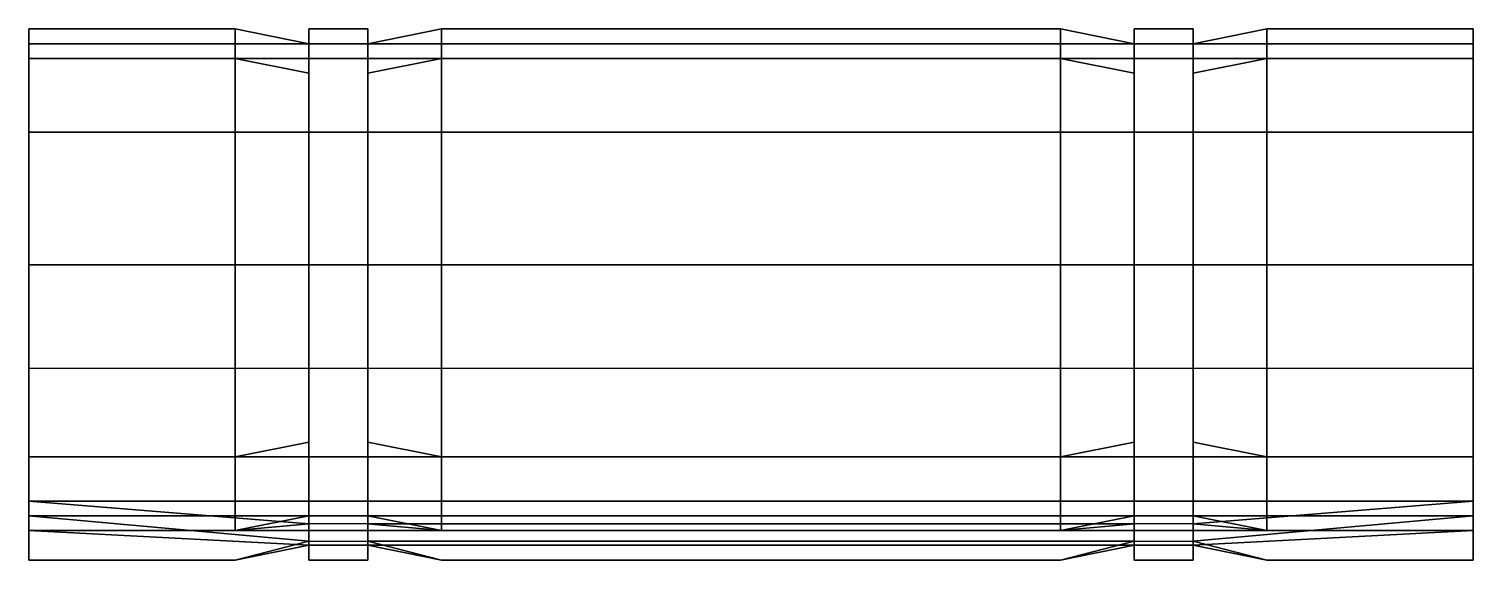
# Model space of a CAD drawing. Extents: x -0.49 to 0.49, y -0.75 to -0.39.
import ezdxf

# ---------------------------------------------------------------- set-up
doc = ezdxf.new("R2010")
doc.units = 0
doc.layers.add('ADDONS', color=3, linetype='CONTINUOUS')

msp = doc.modelspace()

# ---------------------------------------------------------------- linework, layer by layer
at = {"layer": 'ADDONS', "extrusion": (0, -1, 0)}
for p, q in [((-0.49, -0.72545, 1.25545), (-0.49, -0.71, 1.24)), ((-0.3, -0.72545, 1.25545), (-0.3, -0.71, 1.24)), ((-0.26, -0.72545, 1.25545), (-0.26, -0.71, 1.24)), ((0.26, -0.72545, 1.25545), (0.26, -0.71, 1.24)), ((0.3, -0.72545, 1.25545), (0.3, -0.71, 1.24)), ((0.49, -0.72545, 1.25545), (0.49, -0.71, 1.24)), ((-0.49, -0.73, 1.15), (-0.49, -0.74, 1.16)), ((-0.3, -0.73, 1.15), (-0.3, -0.74, 1.16)), ((-0.26, -0.73, 1.15), (-0.26, -0.74, 1.16)), ((0.26, -0.73, 1.15), (0.26, -0.74, 1.16)), ((0.3, -0.73, 1.15), (0.3, -0.74, 1.16)), ((0.49, -0.73, 1.15), (0.49, -0.74, 1.16))]:
    msp.add_line(p, q, dxfattribs=at)
at = {"layer": 'ADDONS'}
for points in [[(-0.49, -0.39, 1.26), (-0.49, -0.41, 1.28), (-0.35, -0.41, 1.28), (-0.35, -0.39, 1.26)], [(-0.49, -0.39, 1.23), (-0.49, -0.39, 1.26), (-0.35, -0.39, 1.26), (-0.35, -0.39, 1.23)], [(-0.49, -0.41, 1.22), (-0.49, -0.72, 1.22), (-0.49, -0.68, 1.24), (-0.49, -0.39, 1.23)], [(-0.49, -0.39, 1.23), (-0.49, -0.68, 1.24), (-0.49, -0.68, 1.24), (-0.49, -0.39, 1.26)], [(-0.49, -0.68, 1.24), (-0.49, -0.73, 1.29), (-0.49, -0.68, 1.32), (-0.49, -0.39, 1.26)], [(-0.49, -0.55, 1.32), (-0.49, -0.46, 1.31), (-0.49, -0.41, 1.28), (-0.49, -0.39, 1.26)], [(-0.49, -0.68, 1.32), (-0.49, -0.55, 1.32), (-0.49, -0.39, 1.26)], [(-0.49, -0.4, 1.225), (-0.49, -0.39, 1.23), (-0.35, -0.39, 1.23), (-0.3, -0.4, 1.225)], [(-0.35, -0.39, 1.26), (-0.35, -0.41, 1.28), (-0.3, -0.42, 1.27), (-0.3, -0.4, 1.26)], [(-0.35, -0.39, 1.23), (-0.35, -0.39, 1.26), (-0.3, -0.4, 1.26), (-0.3, -0.4, 1.225)], [(-0.3, -0.39, 1.12), (-0.3, -0.39, 1.26), (-0.26, -0.39, 1.26), (-0.26, -0.39, 1.12)], [(-0.3, -0.39, 1.26), (-0.3, -0.41, 1.28), (-0.26, -0.41, 1.28), (-0.26, -0.39, 1.26)], [(-0.3, -0.4, 1.12), (-0.3, -0.4, 1.26), (-0.3, -0.39, 1.26), (-0.3, -0.39, 1.12)], [(-0.3, -0.4, 1.26), (-0.3, -0.42, 1.27), (-0.3, -0.41, 1.28), (-0.3, -0.39, 1.26)], [(-0.26, -0.39, 1.26), (-0.26, -0.4, 1.26), (-0.26, -0.4, 1.12), (-0.26, -0.39, 1.12)], [(-0.26, -0.41, 1.28), (-0.26, -0.42, 1.27), (-0.26, -0.4, 1.26), (-0.26, -0.39, 1.26)], [(-0.26, -0.4, 1.225), (-0.21, -0.39, 1.23), (0.21, -0.39, 1.23), (0.26, -0.4, 1.225)], [(-0.26, -0.4, 1.26), (-0.26, -0.4, 1.26), (-0.21, -0.39, 1.23), (-0.26, -0.4, 1.225)], [(-0.26, -0.4, 1.26), (-0.26, -0.4, 1.26), (-0.21, -0.39, 1.26), (-0.21, -0.39, 1.23)], [(-0.26, -0.4, 1.26), (-0.26, -0.42, 1.27), (-0.21, -0.41, 1.28), (-0.21, -0.39, 1.26)], [(-0.21, -0.39, 1.26), (-0.21, -0.41, 1.28), (0.21, -0.41, 1.28), (0.21, -0.39, 1.26)], [(-0.21, -0.39, 1.23), (-0.21, -0.39, 1.26), (0.21, -0.39, 1.26), (0.21, -0.39, 1.23)], [(0.21, -0.39, 1.23), (0.21, -0.39, 1.26), (0.26, -0.4, 1.26), (0.26, -0.4, 1.225)], [(0.21, -0.39, 1.26), (0.21, -0.41, 1.28), (0.26, -0.42, 1.27), (0.26, -0.4, 1.26)], [(0.26, -0.39, 1.26), (0.26, -0.41, 1.28), (0.3, -0.41, 1.28), (0.3, -0.39, 1.26)], [(0.26, -0.4, 1.26), (0.26, -0.42, 1.27), (0.26, -0.41, 1.28), (0.26, -0.39, 1.26)], [(0.26, -0.39, 1.12), (0.26, -0.39, 1.26), (0.3, -0.39, 1.26), (0.3, -0.39, 1.12)], [(0.26, -0.4, 1.12), (0.26, -0.4, 1.26), (0.26, -0.39, 1.26), (0.26, -0.39, 1.12)], [(0.3, -0.41, 1.28), (0.3, -0.42, 1.27), (0.3, -0.4, 1.26), (0.3, -0.39, 1.26)], [(0.3, -0.39, 1.26), (0.3, -0.4, 1.26), (0.3, -0.4, 1.12), (0.3, -0.39, 1.12)], [(0.3, -0.4, 1.26), (0.3, -0.42, 1.27), (0.35, -0.41, 1.28), (0.35, -0.39, 1.26)], [(0.3, -0.4, 1.26), (0.3, -0.4, 1.26), (0.35, -0.39, 1.26), (0.35, -0.39, 1.23)], [(0.3, -0.4, 1.26), (0.3, -0.4, 1.26), (0.35, -0.39, 1.23), (0.3, -0.4, 1.225)], [(0.3, -0.4, 1.225), (0.35, -0.39, 1.23), (0.49, -0.39, 1.23), (0.49, -0.4, 1.225)], [(0.35, -0.39, 1.23), (0.35, -0.39, 1.26), (0.49, -0.39, 1.26), (0.49, -0.39, 1.23)], [(0.35, -0.39, 1.26), (0.35, -0.41, 1.28), (0.49, -0.41, 1.28), (0.49, -0.39, 1.26)], [(0.49, -0.41, 1.28), (0.49, -0.73, 1.26), (0.49, -0.71, 1.24), (0.49, -0.39, 1.26)], [(0.49, -0.39, 1.26), (0.49, -0.71, 1.24), (0.49, -0.68, 1.24), (0.49, -0.39, 1.26)], [(0.49, -0.39, 1.26), (0.49, -0.68, 1.24), (0.49, -0.72, 1.22), (0.49, -0.39, 1.23)], [(0.49, -0.39, 1.23), (0.49, -0.72, 1.22), (0.49, -0.72, 1.22), (0.49, -0.41, 1.22)], [(-0.49, -0.46, 1.12), (-0.49, -0.62, 1.12), (-0.49, -0.73, 1.15), (-0.49, -0.4, 1.15)], [(-0.49, -0.4, 1.15), (-0.49, -0.73, 1.15), (-0.49, -0.75, 1.17), (-0.49, -0.4, 1.18)], [(-0.49, -0.4, 1.18), (-0.49, -0.75, 1.17), (-0.49, -0.75, 1.19), (-0.49, -0.41, 1.2)], [(-0.49, -0.46, 1.12), (-0.49, -0.4, 1.15), (0.49, -0.4, 1.15), (0.49, -0.46, 1.12)], [(-0.49, -0.4, 1.15), (-0.49, -0.4, 1.18), (0.49, -0.4, 1.18), (0.49, -0.4, 1.15)], [(-0.49, -0.41, 1.22), (-0.49, -0.4, 1.225), (0.49, -0.4, 1.225), (0.49, -0.41, 1.22)], [(-0.49, -0.4, 1.18), (-0.49, -0.41, 1.2), (0.49, -0.41, 1.2), (0.49, -0.4, 1.18)], [(-0.26, -0.4, 1.12), (-0.26, -0.4, 1.26), (-0.3, -0.4, 1.26), (-0.3, -0.4, 1.12)], [(0.3, -0.4, 1.12), (0.3, -0.4, 1.26), (0.26, -0.4, 1.26), (0.26, -0.4, 1.12)], [(0.49, -0.41, 1.2), (0.49, -0.75, 1.19), (0.49, -0.75, 1.17), (0.49, -0.4, 1.18)], [(0.49, -0.4, 1.18), (0.49, -0.75, 1.17), (0.49, -0.73, 1.15), (0.49, -0.4, 1.15)], [(0.49, -0.4, 1.15), (0.49, -0.73, 1.15), (0.49, -0.62, 1.12), (0.49, -0.46, 1.12)], [(-0.49, -0.41, 1.28), (-0.49, -0.46, 1.31), (-0.35, -0.46, 1.31), (-0.35, -0.41, 1.28)], [(-0.49, -0.41, 1.2), (-0.49, -0.75, 1.19), (-0.49, -0.72, 1.22), (-0.49, -0.41, 1.22)], [(-0.49, -0.41, 1.2), (-0.49, -0.41, 1.22), (0.49, -0.41, 1.22), (0.49, -0.41, 1.2)], [(-0.35, -0.41, 1.28), (-0.35, -0.46, 1.31), (-0.3, -0.46, 1.3), (-0.3, -0.42, 1.27)], [(-0.3, -0.41, 1.28), (-0.3, -0.46, 1.31), (-0.26, -0.46, 1.31), (-0.26, -0.41, 1.28)], [(-0.3, -0.42, 1.27), (-0.3, -0.46, 1.3), (-0.3, -0.46, 1.31), (-0.3, -0.41, 1.28)], [(-0.26, -0.46, 1.31), (-0.26, -0.46, 1.3), (-0.26, -0.42, 1.27), (-0.26, -0.41, 1.28)], [(-0.26, -0.42, 1.27), (-0.26, -0.46, 1.3), (-0.21, -0.46, 1.31), (-0.21, -0.41, 1.28)], [(-0.21, -0.41, 1.28), (-0.21, -0.46, 1.31), (0.21, -0.46, 1.31), (0.21, -0.41, 1.28)], [(0.21, -0.41, 1.28), (0.21, -0.46, 1.31), (0.26, -0.46, 1.3), (0.26, -0.42, 1.27)], [(0.26, -0.41, 1.28), (0.26, -0.46, 1.31), (0.3, -0.46, 1.31), (0.3, -0.41, 1.28)], [(0.26, -0.42, 1.27), (0.26, -0.46, 1.3), (0.26, -0.46, 1.31), (0.26, -0.41, 1.28)], [(0.3, -0.46, 1.31), (0.3, -0.46, 1.3), (0.3, -0.42, 1.27), (0.3, -0.41, 1.28)], [(0.3, -0.42, 1.27), (0.3, -0.46, 1.3), (0.35, -0.46, 1.31), (0.35, -0.41, 1.28)], [(0.35, -0.41, 1.28), (0.35, -0.46, 1.31), (0.49, -0.46, 1.31), (0.49, -0.41, 1.28)], [(0.49, -0.46, 1.31), (0.49, -0.73, 1.29), (0.49, -0.73, 1.26), (0.49, -0.41, 1.28)], [(0.49, -0.41, 1.22), (0.49, -0.72, 1.22), (0.49, -0.75, 1.19), (0.49, -0.41, 1.2)], [(-0.49, -0.46, 1.31), (-0.49, -0.55, 1.32), (-0.35, -0.55, 1.32), (-0.35, -0.46, 1.31)], [(-0.35, -0.46, 1.31), (-0.35, -0.55, 1.32), (-0.3, -0.55, 1.31), (-0.3, -0.46, 1.3)], [(-0.3, -0.46, 1.31), (-0.3, -0.55, 1.32), (-0.26, -0.55, 1.32), (-0.26, -0.46, 1.31)], [(-0.3, -0.46, 1.3), (-0.3, -0.55, 1.31), (-0.3, -0.55, 1.32), (-0.3, -0.46, 1.31)], [(-0.26, -0.55, 1.32), (-0.26, -0.55, 1.31), (-0.26, -0.46, 1.3), (-0.26, -0.46, 1.31)], [(-0.26, -0.46, 1.3), (-0.26, -0.55, 1.31), (-0.21, -0.55, 1.32), (-0.21, -0.46, 1.31)], [(-0.21, -0.46, 1.31), (-0.21, -0.55, 1.32), (0.21, -0.55, 1.32), (0.21, -0.46, 1.31)], [(0.21, -0.46, 1.31), (0.21, -0.55, 1.32), (0.26, -0.55, 1.31), (0.26, -0.46, 1.3)], [(0.26, -0.46, 1.3), (0.26, -0.55, 1.31), (0.26, -0.55, 1.32), (0.26, -0.46, 1.31)], [(0.26, -0.46, 1.31), (0.26, -0.55, 1.32), (0.3, -0.55, 1.32), (0.3, -0.46, 1.31)], [(0.3, -0.55, 1.32), (0.3, -0.55, 1.31), (0.3, -0.46, 1.3), (0.3, -0.46, 1.31)], [(0.3, -0.46, 1.3), (0.3, -0.55, 1.31), (0.35, -0.55, 1.32), (0.35, -0.46, 1.31)], [(0.35, -0.46, 1.31), (0.35, -0.55, 1.32), (0.49, -0.55, 1.32), (0.49, -0.46, 1.31)], [(0.49, -0.55, 1.32), (0.49, -0.68, 1.32), (0.49, -0.73, 1.29), (0.49, -0.46, 1.31)], [(-0.49, -0.55, 1.32), (-0.49, -0.68, 1.32), (-0.35, -0.68, 1.32), (-0.35, -0.55, 1.32)], [(-0.35, -0.55, 1.32), (-0.35, -0.68, 1.32), (-0.3, -0.67, 1.31), (-0.3, -0.55, 1.31)], [(-0.3, -0.55, 1.32), (-0.3, -0.68, 1.32), (-0.26, -0.68, 1.32), (-0.26, -0.55, 1.32)], [(-0.3, -0.55, 1.31), (-0.3, -0.67, 1.31), (-0.3, -0.68, 1.32), (-0.3, -0.55, 1.32)], [(-0.26, -0.68, 1.32), (-0.26, -0.67, 1.31), (-0.26, -0.55, 1.31), (-0.26, -0.55, 1.32)], [(-0.26, -0.55, 1.31), (-0.26, -0.67, 1.31), (-0.21, -0.68, 1.32), (-0.21, -0.55, 1.32)], [(-0.21, -0.55, 1.32), (-0.21, -0.68, 1.32), (0.21, -0.68, 1.32), (0.21, -0.55, 1.32)], [(0.21, -0.55, 1.32), (0.21, -0.68, 1.32), (0.26, -0.67, 1.31), (0.26, -0.55, 1.31)], [(0.26, -0.55, 1.31), (0.26, -0.67, 1.31), (0.26, -0.68, 1.32), (0.26, -0.55, 1.32)], [(0.26, -0.55, 1.32), (0.26, -0.68, 1.32), (0.3, -0.68, 1.32), (0.3, -0.55, 1.32)], [(0.3, -0.68, 1.32), (0.3, -0.67, 1.31), (0.3, -0.55, 1.31), (0.3, -0.55, 1.32)], [(0.3, -0.55, 1.31), (0.3, -0.67, 1.31), (0.35, -0.68, 1.32), (0.35, -0.55, 1.32)], [(0.35, -0.55, 1.32), (0.35, -0.68, 1.32), (0.49, -0.68, 1.32), (0.49, -0.55, 1.32)], [(-0.49, -0.73, 1.15), (-0.49, -0.62, 1.12), (0.49, -0.62, 1.12), (0.49, -0.73, 1.15)], [(-0.35, -0.68, 1.32), (-0.35, -0.73, 1.29), (-0.3, -0.72, 1.28), (-0.3, -0.67, 1.31)], [(-0.3, -0.67, 1.31), (-0.3, -0.72, 1.28), (-0.3, -0.73, 1.29), (-0.3, -0.68, 1.32)], [(-0.26, -0.73, 1.29), (-0.26, -0.72, 1.28), (-0.26, -0.67, 1.31), (-0.26, -0.68, 1.32)], [(-0.26, -0.67, 1.31), (-0.26, -0.72, 1.28), (-0.21, -0.73, 1.29), (-0.21, -0.68, 1.32)], [(0.21, -0.68, 1.32), (0.21, -0.73, 1.29), (0.26, -0.72, 1.28), (0.26, -0.67, 1.31)], [(0.26, -0.67, 1.31), (0.26, -0.72, 1.28), (0.26, -0.73, 1.29), (0.26, -0.68, 1.32)], [(0.3, -0.73, 1.29), (0.3, -0.72, 1.28), (0.3, -0.67, 1.31), (0.3, -0.68, 1.32)], [(0.3, -0.67, 1.31), (0.3, -0.72, 1.28), (0.35, -0.73, 1.29), (0.35, -0.68, 1.32)], [(-0.49, -0.68, 1.32), (-0.49, -0.73, 1.29), (-0.35, -0.73, 1.29), (-0.35, -0.68, 1.32)], [(-0.49, -0.68, 1.24), (-0.49, -0.71, 1.24), (-0.49, -0.73, 1.26), (-0.49, -0.73, 1.29)], [(-0.49, -0.71, 1.24), (-0.49, -0.68, 1.24), (0.49, -0.68, 1.24), (0.49, -0.71, 1.24)], [(-0.49, -0.68, 1.24), (-0.49, -0.72, 1.22), (0.49, -0.72, 1.22), (0.49, -0.68, 1.24)], [(-0.3, -0.68, 1.32), (-0.3, -0.73, 1.29), (-0.26, -0.73, 1.29), (-0.26, -0.68, 1.32)], [(-0.21, -0.68, 1.32), (-0.21, -0.73, 1.29), (0.21, -0.73, 1.29), (0.21, -0.68, 1.32)], [(0.26, -0.68, 1.32), (0.26, -0.73, 1.29), (0.3, -0.73, 1.29), (0.3, -0.68, 1.32)], [(0.35, -0.68, 1.32), (0.35, -0.73, 1.29), (0.49, -0.73, 1.29), (0.49, -0.68, 1.32)], [(-0.3, -0.72545, 1.25545), (-0.49, -0.71, 1.24), (0.49, -0.71, 1.24), (0.3, -0.72545, 1.25545)], [(-0.49, -0.73, 1.26), (-0.49, -0.71, 1.24), (-0.3, -0.72545, 1.25545), (-0.35, -0.73, 1.26)], [(0.35, -0.73, 1.26), (0.3, -0.72545, 1.25545), (0.49, -0.71, 1.24), (0.49, -0.73, 1.26)], [(-0.49, -0.72, 1.22), (-0.3, -0.73714, 1.20286), (0.3, -0.73714, 1.20286), (0.49, -0.72, 1.22)], [(-0.49, -0.72, 1.22), (-0.49, -0.75, 1.19), (-0.35, -0.75, 1.19), (-0.3, -0.73714, 1.20286)], [(-0.35, -0.73, 1.26), (-0.3, -0.72545, 1.25545), (-0.3, -0.72, 1.28)], [(-0.26, -0.72, 1.28), (-0.26, -0.74, 1.19), (-0.3, -0.74, 1.19), (-0.3, -0.72, 1.28)], [(-0.3, -0.72, 1.28), (-0.3, -0.74, 1.19), (-0.3, -0.75, 1.19), (-0.3, -0.73, 1.29)], [(-0.26, -0.75, 1.19), (-0.26, -0.74, 1.19), (-0.26, -0.72, 1.28), (-0.26, -0.73, 1.29)], [(-0.26, -0.72, 1.28), (-0.26, -0.72, 1.28), (-0.21, -0.73, 1.26), (-0.21, -0.73, 1.29)], [(-0.26, -0.72545, 1.25545), (-0.21, -0.73, 1.26), (-0.26, -0.72, 1.28)], [(0.21, -0.73, 1.26), (0.26, -0.72545, 1.25545), (0.26, -0.72, 1.28)], [(0.26, -0.72, 1.28), (0.26, -0.74, 1.19), (0.26, -0.75, 1.19), (0.26, -0.73, 1.29)], [(0.3, -0.72, 1.28), (0.3, -0.74, 1.19), (0.26, -0.74, 1.19), (0.26, -0.72, 1.28)], [(0.3, -0.75, 1.19), (0.3, -0.74, 1.19), (0.3, -0.72, 1.28), (0.3, -0.73, 1.29)], [(0.3, -0.72, 1.28), (0.3, -0.72, 1.28), (0.35, -0.73, 1.26), (0.35, -0.73, 1.29)], [(0.3, -0.73714, 1.20286), (0.35, -0.75, 1.19), (0.49, -0.75, 1.19), (0.49, -0.72, 1.22)], [(0.3, -0.72545, 1.25545), (0.35, -0.73, 1.26), (0.3, -0.72, 1.28)], [(-0.49, -0.73, 1.29), (-0.49, -0.73, 1.26), (-0.35, -0.73, 1.26), (-0.35, -0.73, 1.29)], [(-0.49, -0.75, 1.17), (-0.49, -0.73, 1.15), (-0.3, -0.74, 1.16), (-0.35, -0.75, 1.17)], [(-0.3, -0.74, 1.16), (-0.49, -0.73, 1.15), (0.49, -0.73, 1.15), (0.3, -0.74, 1.16)], [(-0.3, -0.73, 1.29), (-0.3, -0.75, 1.19), (-0.26, -0.75, 1.19), (-0.26, -0.73, 1.29)], [(-0.21, -0.73, 1.26), (-0.26, -0.72545, 1.25545), (0.26, -0.72545, 1.25545), (0.21, -0.73, 1.26)], [(-0.21, -0.73, 1.29), (-0.21, -0.73, 1.26), (0.21, -0.73, 1.26), (0.21, -0.73, 1.29)], [(0.26, -0.73, 1.29), (0.26, -0.75, 1.19), (0.3, -0.75, 1.19), (0.3, -0.73, 1.29)], [(0.35, -0.75, 1.17), (0.3, -0.74, 1.16), (0.49, -0.73, 1.15), (0.49, -0.75, 1.17)], [(0.35, -0.73, 1.29), (0.35, -0.73, 1.26), (0.49, -0.73, 1.26), (0.49, -0.73, 1.29)], [(-0.3, -0.73714, 1.20286), (-0.35, -0.75, 1.19), (-0.3, -0.74, 1.19), (-0.3, -0.73714, 1.20286)], [(-0.35, -0.75, 1.19), (-0.35, -0.75, 1.17), (-0.3, -0.74, 1.16), (-0.3, -0.74, 1.19)], [(-0.26, -0.74, 1.19), (-0.26, -0.74, 1.12), (-0.3, -0.74, 1.12), (-0.3, -0.74, 1.19)], [(-0.3, -0.74, 1.19), (-0.3, -0.74, 1.12), (-0.3, -0.75, 1.12), (-0.3, -0.75, 1.19)], [(-0.26, -0.73714, 1.20286), (-0.21, -0.75, 1.19), (0.21, -0.75, 1.19), (0.26, -0.73714, 1.20286)], [(-0.26, -0.73714, 1.20286), (-0.26, -0.74, 1.19), (-0.21, -0.75, 1.19), (-0.26, -0.73714, 1.20286)], [(-0.26, -0.75, 1.12), (-0.26, -0.74, 1.12), (-0.26, -0.74, 1.19), (-0.26, -0.75, 1.19)], [(-0.21, -0.75, 1.17), (-0.26, -0.74, 1.16), (0.26, -0.74, 1.16), (0.21, -0.75, 1.17)], [(-0.26, -0.74, 1.19), (-0.26, -0.74, 1.16), (-0.21, -0.75, 1.17), (-0.21, -0.75, 1.19)], [(0.26, -0.73714, 1.20286), (0.21, -0.75, 1.19), (0.26, -0.74, 1.19), (0.26, -0.73714, 1.20286)], [(0.21, -0.75, 1.19), (0.21, -0.75, 1.17), (0.26, -0.74, 1.16), (0.26, -0.74, 1.19)], [(0.3, -0.74, 1.19), (0.3, -0.74, 1.12), (0.26, -0.74, 1.12), (0.26, -0.74, 1.19)], [(0.26, -0.74, 1.19), (0.26, -0.74, 1.12), (0.26, -0.75, 1.12), (0.26, -0.75, 1.19)], [(0.3, -0.73714, 1.20286), (0.3, -0.74, 1.19), (0.35, -0.75, 1.19), (0.3, -0.73714, 1.20286)], [(0.3, -0.75, 1.12), (0.3, -0.74, 1.12), (0.3, -0.74, 1.19), (0.3, -0.75, 1.19)], [(0.3, -0.74, 1.19), (0.3, -0.74, 1.16), (0.35, -0.75, 1.17), (0.35, -0.75, 1.19)], [(-0.49, -0.75, 1.19), (-0.49, -0.75, 1.17), (-0.35, -0.75, 1.17), (-0.35, -0.75, 1.19)], [(-0.3, -0.75, 1.19), (-0.3, -0.75, 1.12), (-0.26, -0.75, 1.12), (-0.26, -0.75, 1.19)], [(-0.21, -0.75, 1.19), (-0.21, -0.75, 1.17), (0.21, -0.75, 1.17), (0.21, -0.75, 1.19)], [(0.26, -0.75, 1.19), (0.26, -0.75, 1.12), (0.3, -0.75, 1.12), (0.3, -0.75, 1.19)], [(0.35, -0.75, 1.19), (0.35, -0.75, 1.17), (0.49, -0.75, 1.17), (0.49, -0.75, 1.19)]]:
    msp.add_3dface(points, dxfattribs=at)

doc.saveas('drawing.dxf')
